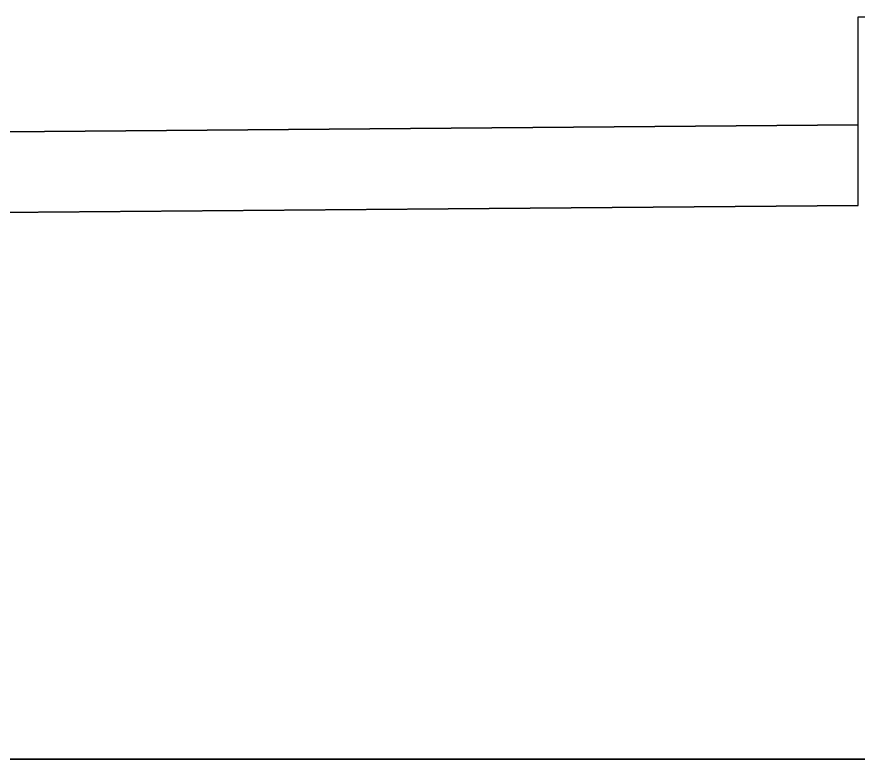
# Model space of a CAD drawing. Header units: metres. Extents: x 563124 to 573994, y 2062953 to 2068466.
# Drawn here: x 572592.89 to 572599.15, y 2065274.73 to 2065280.26 of the extents above; entities that cross this region are included whole.
import ezdxf

# ---------------------------------------------------------------- set-up
doc = ezdxf.new("R2010")
doc.units = ezdxf.units.M
doc.layers.add('Kich thuoc', color=9, linetype='CONTINUOUS')
doc.layers.add('MATCATDUONG', color=8, linetype='CONTINUOUS')

msp = doc.modelspace()

# ---------------------------------------------------------------- linework, layer by layer
at = {"layer": 'Kich thuoc', "elevation": 0}
for points in [[(572559.1511, 2065279.1286), (572599.1511, 2065279.4541)], [(572559.1511, 2065278.5283), (572599.1511, 2065278.8538)]]:
    msp.add_lwpolyline(points, dxfattribs=at)
at = {"layer": 'MATCATDUONG', "color": 40, "linetype": 'Continuous', "elevation": 0}
for points in [[(572599.1511, 2065278.8538), (572599.1511, 2065280.2601), (572615.1511, 2065280.2601), (572615.1511, 2065278.8538)], [(572615.1511, 2065279.4541), (572655.1511, 2065279.1286), (572655.1511, 2065279.7286), (572679.1511, 2065279.7286), (572688.1511, 2065279.7286), (572688.1511, 2065277.7286), (572688.1511, 2065275.7286), (572688.1511, 2065274.7286), (572526.1511, 2065274.7286), (572526.1511, 2065279.7286), (572535.1511, 2065279.7286), (572559.1511, 2065279.7286), (572559.1511, 2065279.1286), (572599.1511, 2065279.4541)], [(572599.1511, 2065278.8538), (572559.1511, 2065278.5283), (572559.1511, 2065279.1286), (572559.1511, 2065279.5599), (572535.1511, 2065279.5599), (572535.1511, 2065274.7286), (572679.1511, 2065274.7286), (572679.1511, 2065279.5599), (572655.1511, 2065279.5599), (572655.1511, 2065279.1286), (572655.1511, 2065278.5283), (572615.1511, 2065278.8538)], [(572599.1511, 2065279.4541), (572559.1511, 2065279.1286), (572559.1511, 2065278.5283), (572599.1511, 2065278.8538)]]:
    msp.add_lwpolyline(points, dxfattribs=at)

doc.saveas('drawing.dxf')
